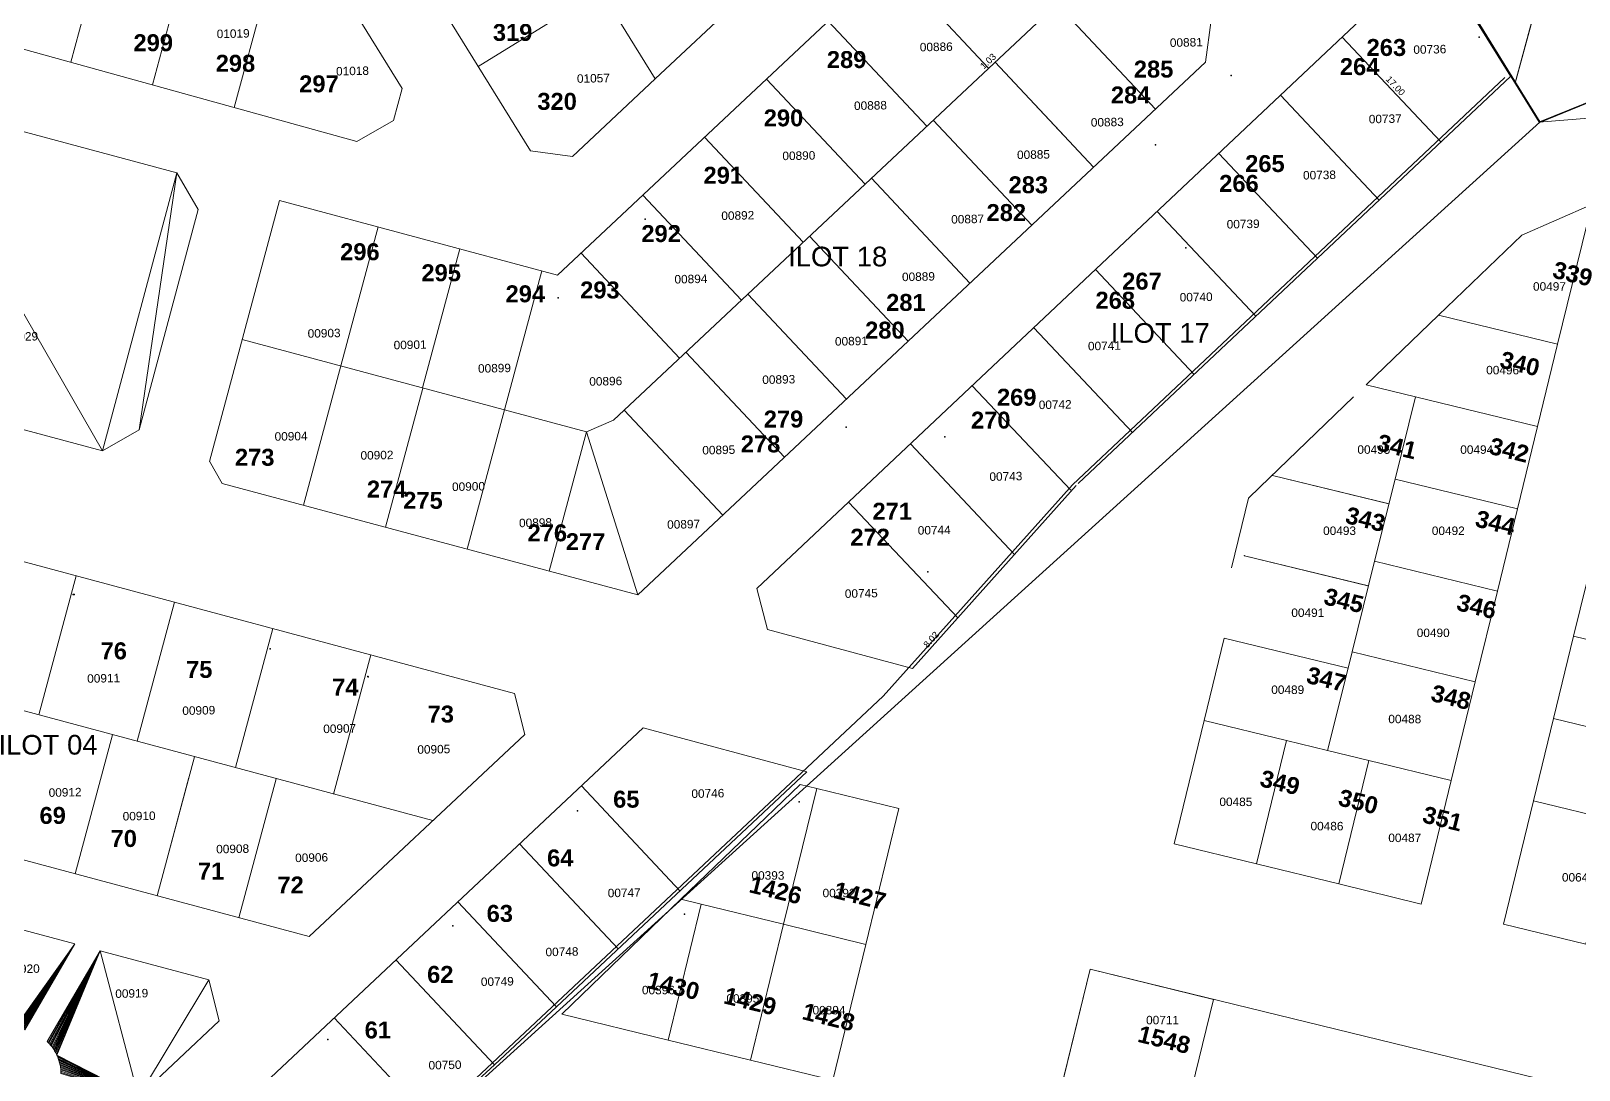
# Model space of a CAD drawing. Header units: metres. Extents: x 251686 to 255059, y 1627526 to 1631912.
# Drawn here: x 253858.9 to 254041.6, y 1630676.8 to 1630799.4 of the extents above; entities that cross this region are included whole.
import ezdxf
from ezdxf.enums import TextEntityAlignment as Align

# ---------------------------------------------------------------- set-up
doc = ezdxf.new("R2010")
doc.units = ezdxf.units.M
doc.header["$MEASUREMENT"] = 0
for name, color, linetype in [('limites_parcelles', 7, 'Continuous'), ('limites_tf', 7, 'Continuous'), ('numero_lot', 7, 'Continuous'), ('numero_parcelle', 7, 'Continuous'), ('toponymie', 7, 'Continuous')]:
    doc.layers.add(name, color=color, linetype=linetype)
for name, color, linetype, lineweight in [('LimiteTF', 4, 'Continuous', 13), ('TopoAlt', 3, 'Continuous', 0), ('TopoMat', 4, 'Continuous', 0)]:
    doc.layers.add(name, color=color, linetype=linetype, lineweight=lineweight)
doc.styles.add('Arial4', font='arial.ttf', dxfattribs={"height": 0.773129})
doc.styles.add('Arial9', font='arial.ttf', dxfattribs={"height": 2.319387})
doc.styles.get("Standard").update_dxf_attribs({"font": 'txt.shx'})
doc.styles.add('Style-Arial', font='arial.ttf')
doc.styles.add('style1', font='')
doc.styles.get('style1').set_extended_font_data('Times New Roman', bold=True)

# ---------------------------------------------------------------- blocks, each defined once
blk = doc.blocks.new('TCPOINT_108')
at = {"color": 0}
blk.add_point((0, 0), dxfattribs=at)
at = {"layer": 'TopoAlt'}
blk.add_attdef('ALT', text='', height=0.00762, dxfattribs=at).set_placement((0.00254, -0.00254), align=Align.TOP_LEFT)
at = {"layer": 'TopoMat'}
blk.add_attdef('MAT', (0.00254, 0.00254), '', height=0.01524, dxfattribs=at)
blk = doc.blocks.new('*U83')
at = {"layer": 'LimiteTF', "color": 5, "linetype": 'Continuous', "lineweight": 30}
for p, q in [((-68.200006, -106.530004, 0.00005), (-172.680006, 62.459996, 0.00005)), ((-172.680006, 62.459996, 0.00005), (-68.160006, -106.530004, 0.00005)), ((-40.170006, -95.130004, 0.00005), (-68.200006, -106.530004, 0.00005))]:
    blk.add_line(p, q, dxfattribs=at)
blk = doc.blocks.new('*U84')
at = {"layer": 'LimiteTF', "color": 5, "linetype": 'Continuous', "lineweight": 30}
for p, q in [((231.265866, -18.485031), (180.215866, -66.565031)), ((180.215866, -66.565031), (157.895866, -91.505031)), ((157.895866, -91.505031), (86.615866, -158.385031))]:
    blk.add_line(p, q, dxfattribs=at)

msp = doc.modelspace()

# ---------------------------------------------------------------- linework, layer by layer
at = {"layer": 'limites_parcelles', "color": 7, "linetype": 'Continuous', "lineweight": 0}
for p, q in [((253851.751028, 1630875.05195), (253902.727439, 1630792.632304)), ((253899.873959, 1630846.669136), (253932.598511, 1630793.759447)), ((253883.727803, 1630840.452291), (253917.871037, 1630785.248879)), ((253978.771031, 1630824.739046), (253921.074839, 1630770.604301)), ((253868.842169, 1630815.095352), (253863.640395, 1630795.709318)), ((253863.643447, 1630795.720611), (253868.883006, 1630815.076795)), ((253878.479698, 1630812.421641), (253873.279694, 1630793.042384)), ((253927.680156, 1630753.487634), (253990.775534, 1630812.688518)), ((253888.161544, 1630809.742803), (253882.918993, 1630790.375449)), ((254024.410592, 1630808.827414), (253944.601305, 1630733.605511)), ((253960.304294, 1630807.412272), (253971.937721, 1630795.013437)), ((253911.717859, 1630795.197174), (253926.177724, 1630804.14047)), ((253932.598572, 1630793.759447), (253943.835408, 1630804.302782)), ((253979.981499, 1630802.560698), (253991.615231, 1630790.162168)), ((253897.373609, 1630786.376207), (253844.952685, 1630800.879778)), ((253953.010908, 1630800.569073), (253964.644335, 1630788.170238)), ((253997.544506, 1630795.725495), (253998.200954, 1630800.682795)), ((254013.643232, 1630798.681708), (254025.304616, 1630786.309183)), ((253997.544628, 1630795.725617), (253930.540595, 1630732.857622)), ((253972.688113, 1630795.717437), (253984.321784, 1630783.318968)), ((253932.598511, 1630793.759447), (253922.828337, 1630784.59237)), ((253945.717523, 1630793.725874), (253957.350949, 1630781.327038)), ((253974.431052, 1630793.860044), (253980.891211, 1630786.975214)), ((253982.488442, 1630745.987193), (254033.539456, 1630794.067832)), ((253902.725424, 1630792.624794), (253901.714809, 1630788.858062)), ((254006.365168, 1630791.822028), (254018.026613, 1630779.449563)), ((253843.469847, 1630791.428), (253876.158384, 1630782.656782)), ((253897.373609, 1630786.376146), (253901.714809, 1630788.858062)), ((253965.374156, 1630788.896091), (253977.028337, 1630776.475769)), ((253938.424076, 1630786.882613), (253950.057503, 1630774.483778)), ((253917.871037, 1630785.248879), (253922.828337, 1630784.59237)), ((253999.087226, 1630784.962408), (254010.74098, 1630772.598001)), ((253876.158384, 1630782.656782), (253878.657148, 1630778.325287)), ((253958.10128, 1630782.031038), (253969.734951, 1630769.632508)), ((253880.004288, 1630748.614389), (253888.266988, 1630779.407926)), ((253921.074777, 1630770.604179), (253888.266988, 1630779.407926)), ((253931.13069, 1630780.039414), (253942.764117, 1630767.640579)), ((253878.657087, 1630778.325287), (253871.685149, 1630752.341933)), ((253991.809284, 1630778.102788), (254003.470729, 1630765.730323)), ((253899.895019, 1630776.287698), (253895.488991, 1630759.866913)), ((253909.554462, 1630773.695662), (253905.148434, 1630757.274816)), ((253950.807834, 1630775.187839), (253962.441566, 1630762.789309)), ((253923.837243, 1630773.196214), (253935.47067, 1630760.797379)), ((253919.213905, 1630771.103687), (253914.807878, 1630754.68278)), ((253984.531342, 1630771.243168), (253996.192787, 1630758.870704)), ((253943.514448, 1630768.344579), (253955.148119, 1630755.94611)), ((253883.860936, 1630762.987147), (253924.467321, 1630752.090744)), ((253977.253278, 1630764.383427), (253988.916127, 1630752.009497)), ((253936.221001, 1630761.501379), (253947.854672, 1630749.10291)), ((253895.488991, 1630759.866852), (253891.082658, 1630743.445334)), ((253834.635939, 1630758.622262), (253867.353593, 1630749.843169)), ((253905.186366, 1630757.264636), (253900.780028, 1630740.84313)), ((253969.975091, 1630757.524356), (253981.644167, 1630745.194621)), ((253914.807817, 1630754.682597), (253910.401545, 1630738.261445)), ((253924.46726, 1630752.090683), (253927.680168, 1630753.487646)), ((253928.927554, 1630754.658119), (253940.561347, 1630742.259711)), ((253871.685149, 1630752.341933), (253867.353593, 1630749.843169)), ((253924.466157, 1630752.090983), (253920.059885, 1630735.669832)), ((253924.467321, 1630752.090744), (253930.540595, 1630732.857622)), ((253962.697516, 1630750.66437), (253974.995997, 1630737.615741)), ((253880.004349, 1630748.614511), (253881.503607, 1630746.015578)), ((253930.540473, 1630732.857499), (253881.503607, 1630746.015578)), ((253982.279983, 1630745.754805), (253962.953893, 1630724.159959)), ((253915.978057, 1630721.232374), (253830.769097, 1630744.096349)), ((253955.419573, 1630743.804751), (253968.302229, 1630730.136298)), ((253864.279629, 1630735.104952), (253859.873296, 1630718.683679)), ((253945.823126, 1630728.7565), (253944.601305, 1630733.605511)), ((253875.870997, 1630731.994668), (253871.464665, 1630715.573394)), ((253906.35466, 1630706.211321), (253822.947696, 1630728.591503)), ((253887.462366, 1630728.884383), (253883.056033, 1630712.463171)), ((253962.953893, 1630724.159959), (253945.823065, 1630728.7565)), ((253899.053613, 1630725.774038), (253894.64728, 1630709.352826)), ((253915.977996, 1630721.232374), (253917.194384, 1630716.381898)), ((253860.946662, 1630651.263582), (253931.172931, 1630717.15512)), ((253950.495114, 1630711.970194), (253931.172931, 1630717.15512)), ((253868.56229, 1630716.334408), (253864.160291, 1630699.929677)), ((253917.194384, 1630716.381898), (253891.765293, 1630692.522569)), ((253878.220207, 1630713.736878), (253873.819796, 1630697.337763)), ((253920.926445, 1630684.226748), (253950.495111, 1630711.970195)), ((253891.765293, 1630692.522569), (253821.956614, 1630711.253924)), ((253877.565896, 1630711.298058), (253875.119079, 1630702.17951)), ((253887.87854, 1630711.145236), (253883.478128, 1630694.746121)), ((253923.87979, 1630710.312043), (253935.513277, 1630697.913208)), ((253916.586404, 1630703.468844), (253928.219953, 1630691.07007)), ((253909.292896, 1630696.625583), (253920.898121, 1630684.257086)), ((253901.999571, 1630689.782384), (253913.614136, 1630677.403754)), ((253983.899267, 1630688.672653), (253972.520554, 1630642.040851)), ((253983.899267, 1630688.672653), (253998.471705, 1630685.116805)), ((253913.614136, 1630677.403754), (253920.926445, 1630684.226748)), ((253998.471705, 1630685.116805), (253987.092992, 1630638.485004)), ((253894.706186, 1630682.939184), (253906.33009, 1630670.550421)), ((253865.270222, 1630632.68996), (253913.614136, 1630677.403754))]:
    msp.add_line(p, q, dxfattribs=at)
at = {"layer": 'limites_parcelles', "color": 7, "lineweight": 0}
for p, q in [((254016.504252, 1630757.638349), (254022.300044, 1630756.224107)), ((254003.926922, 1630745.546095), (254015.004207, 1630756.224532)), ((254022.300044, 1630756.224107), (254019.890946, 1630746.518551)), ((254019.168216, 1630743.606884), (254005.426967, 1630746.959912)), ((254005.426967, 1630746.959912), (254019.05262, 1630743.635091)), ((254019.890946, 1630746.518551), (254017.481848, 1630736.812995)), ((254019.890946, 1630746.518551), (254034.336227, 1630742.993731)), ((254002.615217, 1630744.28162), (254003.926922, 1630745.546095)), ((254000.609572, 1630736.062163), (254002.615217, 1630744.28162)), ((254034.336227, 1630742.993731), (254031.965662, 1630733.278772)), ((254016.759119, 1630733.901328), (254002.109617, 1630737.47598)), ((254002.109617, 1630737.47598), (254016.682055, 1630733.920133)), ((254017.481848, 1630736.812995), (254014.831841, 1630726.136882)), ((254031.965662, 1630733.278772), (254017.481848, 1630736.812995)), ((254014.350021, 1630724.195772), (253999.739052, 1630727.761022)), ((254014.831841, 1630726.136882), (254014.350021, 1630724.195772))]:
    msp.add_line(p, q, dxfattribs=at)
at = {"layer": 'limites_parcelles', "color": 7, "linetype": 'Continuous', "lineweight": 0, "ltscale": 10, "flags": 128}
for points in [[(254026.851731, 1630804.87635), (254034.054024, 1630793.227081), (254037.588068, 1630806.260088), (254041.510739, 1630820.726292), (254041.512546, 1630820.732946), (254031.86198, 1630823.353375), (254026.851731, 1630804.87635)], [(254037.588068, 1630806.260088), (254034.054024, 1630793.227081), (254036.884841, 1630788.648408), (254053.904505, 1630790.012159), (254056.890365, 1630801.02355), (254056.888613, 1630801.024025), (254047.239216, 1630803.641819), (254037.588068, 1630806.260088)]]:
    msp.add_lwpolyline(points, close=True, dxfattribs=at)
at = {"layer": 'limites_parcelles', "color": 7, "lineweight": 0, "flags": 128}
for points in [[(254037.922874, 1630807.515034), (254037.584704, 1630806.268421), (254034.061191, 1630793.279518), (254026.85925, 1630804.926424), (254026.85925, 1630804.926424), (254028.484532, 1630810.917781), (254030.211562, 1630817.284221), (254031.85766, 1630823.352313), (254031.857659, 1630823.352313), (254031.860959, 1630823.364475), (254031.860959, 1630823.364475), (254035.798518, 1630822.295817), (254041.511839, 1630820.745217), (254037.922874, 1630807.515034)], [(254016.504252, 1630757.638349), (254025.025241, 1630765.852531), (254039.077358, 1630762.423649), (254036.706793, 1630752.708689), (254036.706793, 1630752.708689), (254022.300044, 1630756.224107), (254016.504252, 1630757.638349)], [(254022.300044, 1630756.224107), (254036.706793, 1630752.708689), (254036.706793, 1630752.708689), (254034.336227, 1630742.993731), (254034.336227, 1630742.993731), (254019.890946, 1630746.518551), (254022.300044, 1630756.224107)], [(254014.831841, 1630726.136882), (254017.481848, 1630736.812995), (254031.965662, 1630733.278772), (254029.35804, 1630722.592318), (254029.35804, 1630722.592318), (254014.831841, 1630726.136882)], [(254011.940924, 1630714.490215), (254007.083446, 1630715.675498), (253997.368486, 1630718.046063), (253999.739052, 1630727.761022), (254014.350021, 1630724.195772), (254011.940924, 1630714.490215)], [(254011.940924, 1630714.490215), (254014.350021, 1630724.195772), (254014.831841, 1630726.136882), (254029.35804, 1630722.592318), (254029.35804, 1630722.592318), (254026.513363, 1630710.934367), (254026.513363, 1630710.934367), (254016.798404, 1630713.304933), (254011.940924, 1630714.490215)], [(254016.798404, 1630713.304933), (254013.242556, 1630698.732495), (254003.527598, 1630701.10306), (254007.083446, 1630715.675498), (254011.940924, 1630714.490215), (254016.798404, 1630713.304933)], [(254016.798404, 1630713.304933), (254026.513363, 1630710.934367), (254026.513363, 1630710.934367), (254022.957515, 1630696.36193), (254013.242556, 1630698.732495), (254016.798404, 1630713.304933)], [(253961.359086, 1630707.63081), (253957.447654, 1630691.601129), (253947.732695, 1630693.971693), (253951.644128, 1630710.001375), (253951.644128, 1630710.001375), (253961.359086, 1630707.63081)], [(254032.672473, 1630693.991364), (254036.228321, 1630708.563802), (254036.228321, 1630708.563802), (254045.943279, 1630706.193237), (254042.387432, 1630691.620799), (254042.387432, 1630691.620799), (254032.672473, 1630693.991364)], [(253947.732695, 1630693.971693), (253943.821263, 1630677.942012), (253934.106304, 1630680.312577), (253934.106304, 1630680.312577), (253938.017737, 1630696.342258), (253947.732695, 1630693.971693)]]:
    msp.add_lwpolyline(points, close=True, dxfattribs=at)
at = {"layer": 'limites_parcelles', "lineweight": 0, "flags": 128}
for points in [[(254034.061191, 1630793.279518), (254037.584704, 1630806.268421), (254047.235584, 1630803.649163), (254056.886465, 1630801.029905), (254056.886465, 1630801.029905), (254053.899476, 1630790.018821), (254036.917784, 1630788.659863), (254034.061191, 1630793.279518)], [(254038.598886, 1630718.278761), (254040.969452, 1630727.993719), (254040.969452, 1630727.993719), (254055.54189, 1630724.437871), (254053.171324, 1630714.722913), (254038.598886, 1630718.278761)], [(254036.228321, 1630708.563802), (254038.598886, 1630718.278761), (254053.171324, 1630714.722913), (254050.800759, 1630705.007954), (254045.943279, 1630706.193237), (254036.228321, 1630708.563802)], [(254081.048853, 1630664.967002), (254069.67014, 1630618.3352), (254021.095347, 1630630.188026), (253972.520554, 1630642.040851), (253972.520554, 1630642.040851), (253983.899267, 1630688.672653), (254081.048853, 1630664.967002)]]:
    msp.add_lwpolyline(points, close=True, dxfattribs=at)
at = {"layer": 'limites_parcelles', "color": 7, "lineweight": 0, "flags": 128}
for points in [[(253949.690726, 1630710.478028), (253951.644128, 1630710.001375), (253951.644128, 1630710.001375), (253947.732695, 1630693.971693), (253938.017737, 1630696.342258), (253935.631094, 1630696.924628), (253949.690726, 1630710.478028)], [(253921.571464, 1630683.371227), (253935.631094, 1630696.924628), (253938.017737, 1630696.342258), (253934.106304, 1630680.312577), (253934.106304, 1630680.312577), (253921.571464, 1630683.371227)]]:
    msp.add_lwpolyline(points, dxfattribs=at)
at = {"layer": 'limites_parcelles', "color": 7, "lineweight": 0}
for p in [(254034.336227, 1630742.993731), (254002.109617, 1630737.47598), (254002.109617, 1630737.47598), (254017.481848, 1630736.812995)]:
    msp.add_point(p, dxfattribs=at)
for points in [[(254043.107319, 1630778.939078), (254039.077358, 1630762.423649), (254025.025241, 1630765.852531), (254034.847925, 1630775.321541)], [(253997.368486, 1630718.046063), (254007.083446, 1630715.675498), (254003.527598, 1630701.10306), (253993.812638, 1630703.473625)], [(253953.536222, 1630675.571446), (253943.821263, 1630677.942012), (253947.732695, 1630693.971693), (253957.447654, 1630691.601129)]]:
    msp.add_3dface(points, dxfattribs=at)
at = {"layer": 'limites_parcelles', "lineweight": 0}
msp.add_3dface([(254040.969452, 1630727.993719), (254043.340017, 1630737.708678), (254057.912455, 1630734.152831), (254055.54189, 1630724.437871)], dxfattribs=at)
at = {"layer": 'limites_tf', "color": 5, "linetype": 'Continuous', "lineweight": 30}
for p, q in [((254033.539456, 1630794.067832), (253929.007157, 1630963.077484)), ((254036.939216, 1630788.651819), (253932.459216, 1630957.641819)), ((253932.459216, 1630957.641819), (254036.979216, 1630788.651819))]:
    msp.add_line(p, q, dxfattribs=at)
at = {"layer": 'limites_tf', "color": 5, "linetype": 'Continuous', "lineweight": 30, "flags": 128}
msp.add_lwpolyline([(254091.990638, 1630476.368054), (253923.42389, 1630459.487846), (253853.186893, 1630453.726815), (253863.473011, 1630631.515451), (254036.979216, 1630788.651819), (254064.910841, 1630800.053941)], dxfattribs=at)

# ---------------------------------------------------------------- block references
at = {"layer": 'limites_tf', "color": 5, "linetype": 'Continuous', "lineweight": 30}
for name, p in [('*U83', (254105.14311, 1630895.172521, -0.00005)), ('*U84', (253801.601514, 1630812.401082))]:
    msp.add_blockref(name, p, dxfattribs=at)
at = {"layer": 'toponymie', "xscale": 39.374638, "yscale": 39.374638, "zscale": 39.374638}
for p in [(254029.827751, 1630798.676724), (253964.753855, 1630735.553646, 20.101328), (253864.028191, 1630732.881337, 18.499142), (253898.708207, 1630723.193215, 18.906189), (253949.594483, 1630708.436732, 18.669162), (253923.439071, 1630707.352381, 19.613271), (253936.054916, 1630695.188198, 18.524145), (253908.695364, 1630693.806812, 18.425134), (253893.957657, 1630680.363255, 18.941193)]:
    msp.add_blockref('TCPOINT_108', p, dxfattribs=at)
at = {"layer": 'toponymie', "lineweight": 30, "xscale": 39.374638, "yscale": 39.374638, "zscale": 39.374638}
for p in [(254000.569002, 1630794.158432, 7.690891), (253991.623966, 1630785.960483, 6.849793), (253931.420995, 1630777.185467, 7.220836), (253995.206381, 1630773.815077, 9.189064), (253921.130804, 1630767.912393, 7.196833), (253955.143742, 1630752.630624, 8.19995), (253966.760087, 1630751.487491, 7.554875), (253863.93018, 1630732.90834), (253887.140868, 1630726.496597), (253898.680204, 1630723.226219)]:
    msp.add_blockref('TCPOINT_108', p, dxfattribs=at)

# ---------------------------------------------------------------- texts
at = {"layer": 'limites_parcelles', "color": 7, "linetype": 'Continuous', "lineweight": 0, "style": 'Arial4'}
for s, rotation, p in [('1.03', 43.173004, (253972.292437, 1630795.387138)), ('17.00', 313.305422, (254019.497731, 1630792.514674)), ('8.02', 48.173433, (253965.60575, 1630727.167937))]:
    msp.add_text(s, height=0.773219, rotation=rotation, dxfattribs=at).set_placement(p, align=Align.BOTTOM_CENTER)
at = {"layer": 'numero_lot', "color": 5, "linetype": 'ByBlock', "style": 'Arial9'}
for s, p in [('ILOT 18', (253948.271163, 1630770.929337)), ('ILOT 17', (253986.332454, 1630761.906686)), ('ILOT 04', (253855.089905, 1630713.307982))]:
    msp.add_text(s, height=2.319656, dxfattribs=at).set_placement(p, align=Align.BOTTOM_LEFT)
at = {"layer": 'numero_lot', "color": 7, "linetype": 'Continuous', "lineweight": 0, "char_height": 2, "attachment_point": 7, "line_spacing_factor": 0.72, "style": 'style1'}
for s, insert in [('\\fArial|b1|i0|c00|p39;319', (253913.436137, 1630798.204035)), ('\\fArial|b1|i0|c00|p39;299', (253871.027358, 1630796.989356)), ('\\fArial|b1|i0|c00|p39;263', (254016.537305, 1630796.42557)), ('\\fArial|b1|i0|c00|p39;298', (253880.733072, 1630794.562927)), ('\\fArial|b1|i0|c00|p39;289', (253952.849391, 1630795.002309)), ('\\fArial|b1|i0|c00|p39;285', (253989.071052, 1630793.873883)), ('\\fArial|b1|i0|c00|p39;264', (254013.383192, 1630794.172684)), ('\\fArial|b1|i0|c00|p39;297', (253890.581502, 1630792.136499)), ('\\fArial|b1|i0|c00|p39;320', (253918.684486, 1630790.065336)), ('\\fArial|b1|i0|c00|p39;284', (253986.362914, 1630790.827204)), ('\\fArial|b1|i0|c00|p39;290', (253945.401934, 1630788.119066)), ('\\fArial|b1|i0|c00|p39;265', (254002.20862, 1630782.727695)), ('\\fArial|b1|i0|c00|p39;291', (253938.293018, 1630781.348629)), ('\\fArial|b1|i0|c00|p39;283', (253974.289006, 1630780.220264)), ('\\fArial|b1|i0|c00|p39;266', (253999.144606, 1630780.38465)), ('\\fArial|b1|i0|c00|p39;282', (253971.693674, 1630776.947912)), ('\\fArial|b1|i0|c00|p39;292', (253930.958429, 1630774.465386)), ('\\fArial|b1|i0|c00|p39;296', (253895.413787, 1630772.321461)), ('\\fArial|b1|i0|c00|p39;295', (253905.005168, 1630769.838935)), ('\\fArial|b1|i0|c00|p39;267', (253987.699677, 1630768.849563)), ('\\fArial|b1|i0|c00|p39;294', (253914.93509, 1630767.35647)), ('\\fArial|b1|i0|c00|p39;293', (253923.736646, 1630767.807816)), ('\\fArial|b1|i0|c00|p39;281', (253959.845501, 1630766.34091)), ('\\fArial|b1|i0|c00|p39;268', (253984.545565, 1630766.596677)), ('\\fArial|b1|i0|c00|p39;280', (253957.362975, 1630763.068559)), ('\\fArial|b1|i0|c00|p39;269', (253972.920379, 1630755.151688)), ('\\fArial|b1|i0|c00|p39;279', (253945.401934, 1630752.574424)), ('\\fArial|b1|i0|c00|p39;270', (253969.856364, 1630752.448189)), ('\\fArial|b1|i0|c00|p39;278', (253942.693796, 1630749.640613)), ('\\fArial|b1|i0|c00|p39;273', (253883.0014, 1630748.06084)), ('\\fArial|b1|i0|c00|p39;274', (253898.573332, 1630744.337082)), ('\\fArial|b1|i0|c00|p39;275', (253902.861243, 1630742.983043)), ('\\fArial|b1|i0|c00|p39;271', (253958.231178, 1630741.724169)), ('\\fArial|b1|i0|c00|p39;276', (253917.530422, 1630739.146478)), ('\\fArial|b1|i0|c00|p39;272', (253955.617778, 1630738.660155)), ('\\fArial|b1|i0|c00|p39;277', (253922.044067, 1630738.130919)), ('\\fArial|b1|i0|c00|p39;76', (253867.147575, 1630725.221407)), ('\\fArial|b1|i0|c00|p39;75', (253877.235494, 1630723.025719)), ('\\fArial|b1|i0|c00|p39;74', (253894.469647, 1630720.962009)), ('\\fArial|b1|i0|c00|p39;73', (253905.738591, 1630717.756255)), ('\\fArial|b1|i0|c00|p39;65', (253927.626134, 1630707.711635)), ('\\fArial|b1|i0|c00|p39;69', (253859.939968, 1630705.795038)), ('\\fArial|b1|i0|c00|p39;70', (253868.325626, 1630703.073481)), ('\\fArial|b1|i0|c00|p39;64', (253919.831103, 1630700.780901)), ('\\fArial|b1|i0|c00|p39;71', (253878.634584, 1630699.262023)), ('\\fArial|b1|i0|c00|p39;72', (253888.008868, 1630697.614242)), ('\\fArial|b1|i0|c00|p39;63', (253912.699479, 1630694.229788)), ('\\fArial|b1|i0|c00|p39;62', (253905.677426, 1630687.035963)), ('\\fArial|b1|i0|c00|p39;61', (253898.302305, 1630680.474656))]:
    msp.add_mtext(s, dxfattribs=dict(at, insert=insert))
at = {"layer": 'numero_lot', "color": 7, "lineweight": 13, "char_height": 2, "attachment_point": 7, "rotation": 346.28709652, "line_spacing_factor": 0.72, "style": 'style1'}
for s, insert in [('\\fArial|b1|i0|c00|p39;339', (254038.353947, 1630770.292422)), ('\\fArial|b1|i0|c00|p39;340', (254032.129073, 1630759.691797)), ('\\fArial|b1|i0|c00|p39;341', (254017.614482, 1630749.908437)), ('\\fArial|b1|i0|c00|p39;342', (254030.855836, 1630749.503926)), ('\\fArial|b1|i0|c00|p39;343', (254013.894923, 1630741.329514)), ('\\fArial|b1|i0|c00|p39;344', (254029.223109, 1630740.921252)), ('\\fArial|b1|i0|c00|p39;345', (254011.348129, 1630731.746717)), ('\\fArial|b1|i0|c00|p39;346', (254027.02188, 1630731.045887)), ('\\fArial|b1|i0|c00|p39;347', (254009.292125, 1630722.466507)), ('\\fArial|b1|i0|c00|p39;348', (254023.990555, 1630720.33182)), ('\\fArial|b1|i0|c00|p39;349', (254003.81352, 1630710.267109)), ('\\fArial|b1|i0|c00|p39;350', (254013.060266, 1630708.00495)), ('\\fArial|b1|i0|c00|p39;351', (254022.994583, 1630705.997356)), ('\\fArial|b1|i0|c00|p39;1426', (253943.543513, 1630697.755566)), ('\\fArial|b1|i0|c00|p39;1427', (253953.4909, 1630697.115129)), ('\\fArial|b1|i0|c00|p39;1430', (253931.474242, 1630686.45262)), ('\\fArial|b1|i0|c00|p39;1429', (253940.541682, 1630684.641675)), ('\\fArial|b1|i0|c00|p39;1428', (253949.793412, 1630682.774079)), ('\\fArial|b1|i0|c00|p39;1548', (253989.3929, 1630680.104974))]:
    msp.add_mtext(s, dxfattribs=dict(at, insert=insert))
at = {"layer": 'numero_parcelle', "color": 5, "lineweight": 0, "style": 'Style-Arial'}
for s, rotation, p in [('01019', 1.13223, (253880.838241, 1630799.558251)), ('00886', 1.13223, (253963.804683, 1630797.991717, 22.115561)), ('00881', 1.13223, (253993.311859, 1630798.521051, 22.115561)), ('00736', 1.13223, (254022.044202, 1630797.697214)), ('01018', 1.13223, (253894.92088, 1630795.150301)), ('01057', 1.13223, (253923.345498, 1630794.284213)), ('00888', 1.13223, (253956.042066, 1630791.078917, 22.115561)), ('00883', 1.13223, (253983.984964, 1630789.106719, 22.115561)), ('00737', 1.13223, (254016.784808, 1630789.499133)), ('00890', 1.13223, (253947.590722, 1630785.152562, 22.115561)), ('00885', 1.13223, (253975.276055, 1630785.281374, 22.115561)), ('00738', 1.13223, (254009.02513, 1630782.866077)), ('00892', 1.13223, (253940.385846, 1630778.094016, 22.115561)), ('00887', 1.13223, (253967.506091, 1630777.669217, 22.115561)), ('00739', 1.13223, (254000.016044, 1630777.085468)), ('00894', 1.13223, (253934.854193, 1630770.598231, 22.115561)), ('00889', 1.13223, (253961.70218, 1630770.875727, 22.115561)), ('00740', 1.13223, (253994.472637, 1630768.47071)), ('00497', 359.99413, (254036.173566, 1630769.757213)), ('01029', 1.13223, (253855.8761, 1630763.806034)), ('00903', 1.13223, (253891.57153, 1630764.197585, 22.115561)), ('00901', 1.13223, (253901.718416, 1630762.832349, 22.115561)), ('00891', 1.13223, (253953.792413, 1630763.265038, 22.115561)), ('00741', 1.13223, (253983.646116, 1630762.709194)), ('00899', 1.13223, (253911.67361, 1630760.070456, 22.115561)), ('00496', 359.99413, (254030.647158, 1630759.882564)), ('00896', 1.13223, (253924.800365, 1630758.533682, 22.115561)), ('00893', 1.13223, (253945.215961, 1630758.738867, 22.115561)), ('00742', 1.13223, (253977.840736, 1630755.775833)), ('00904', 1.13223, (253887.669632, 1630752.039473, 22.115561)), ('00902', 1.13223, (253897.807365, 1630749.802968, 22.115561)), ('00895', 1.13223, (253938.137662, 1630750.420008, 22.115561)), ('00495', 359.99413, (254015.451355, 1630750.502665)), ('00494', 359.99413, (254027.587495, 1630750.501422)), ('00900', 1.13223, (253908.607184, 1630746.107234, 22.115561)), ('00743', 1.13223, (253972.019193, 1630747.303884)), ('00898', 1.13223, (253916.51548, 1630741.834279, 22.115561)), ('00897', 1.13223, (253933.990812, 1630741.650692, 22.115561)), ('00744', 1.13223, (253963.56344, 1630740.957914)), ('00493', 359.99413, (254011.404994, 1630740.92412)), ('00492', 359.99413, (254024.231808, 1630740.922806)), ('00745', 1.13223, (253954.956129, 1630733.49444)), ('00491', 359.99413, (254007.654626, 1630731.246792)), ('00490', 359.99413, (254022.454553, 1630728.875224)), ('00911', 1.13223, (253865.555448, 1630723.474569, 22.115561)), ('00489', 359.99413, (254005.285668, 1630722.161836)), ('00909', 1.13223, (253876.780083, 1630719.679672, 22.115561)), ('00907', 1.13223, (253893.409941, 1630717.536062, 22.115561)), ('00488', 359.99413, (254019.098806, 1630718.704095)), ('00905', 1.13223, (253904.51327, 1630715.095777, 22.115561)), ('00912', 1.13223, (253861.00849, 1630710.009971, 22.115561)), ('00746', 1.13223, (253936.851321, 1630709.883867)), ('00485', 359.99413, (253999.166909, 1630708.929673)), ('00910', 1.13223, (253869.742339, 1630707.218584, 22.115561)), ('00486', 359.99413, (254009.921406, 1630706.064759)), ('00487', 359.99413, (254019.097369, 1630704.681289)), ('00908', 1.13223, (253880.777005, 1630703.339672, 22.115561)), ('00906', 1.13223, (253890.094862, 1630702.312438, 22.115561)), ('00393', 359.99413, (253943.954775, 1630700.241246)), ('00649', 359.99413, (254039.586098, 1630700.021416)), ('00747', 1.13223, (253926.980808, 1630698.157118)), ('00392', 359.99413, (253952.341325, 1630698.166591)), ('00748', 1.13223, (253919.637179, 1630691.199949)), ('00920', 1.13223, (253856.071986, 1630689.183659, 22.115561)), ('00749', 1.13223, (253912.010107, 1630687.682981)), ('00919', 1.13223, (253868.870928, 1630686.282963, 22.115561)), ('00396', 359.99413, (253931.027907, 1630686.713524)), ('00395', 359.99413, (253940.993254, 1630685.724981)), ('00394', 359.99413, (253951.155895, 1630684.34141)), ('00711', 359.99413, (253990.518544, 1630683.172773)), ('00750', 1.13223, (253905.834558, 1630677.835865))]:
    msp.add_text(s, height=1, rotation=rotation, dxfattribs=at).set_placement(p, align=Align.TOP_LEFT)

# ---------------------------------------------------------------- meshes
at = {"layer": 'limites_parcelles', "color": 7, "linetype": 'Continuous', "lineweight": 0}
mesh = msp.add_polyface(dxfattribs=at)
corners = [(253834.66475, 1630758.61457), (253843.469847, 1630791.428), (253839.138291, 1630788.929115), (253867.353593, 1630749.843169), (253876.158384, 1630782.656782), (253871.685088, 1630752.341933), (253878.657148, 1630778.325287), (253832.158235, 1630762.917254)]
mesh.append_faces([[corners[k] for k in face] for face in [(0, 2, 7)]], dxfattribs={"vtx0": -1, "color": 7})
mesh.append_faces([[corners[k] for k in face] for face in [(3, 1, 0)]], dxfattribs={"vtx0": -1, "vtx1": -1, "color": 7})
mesh.append_faces([[corners[k] for k in face] for face in [(0, 1, 2), (3, 4, 1)]], dxfattribs={"vtx0": -1, "vtx2": -1, "color": 7})
mesh.append_faces([[corners[k] for k in face] for face in [(3, 5, 4)]], dxfattribs={"vtx1": -1, "vtx2": -1, "color": 7})
mesh.append_faces([[corners[k] for k in face] for face in [(5, 6, 4)]], dxfattribs={"vtx2": -1, "color": 7})
mesh = msp.add_polyface(dxfattribs=at)
corners = [(253851.276415, 1630695.102946), (253856.788405, 1630681.603886), (253856.929352, 1630681.612554), (253855.278221, 1630681.263698), (253855.410621, 1630681.312775), (253853.821082, 1630680.412342), (253853.931263, 1630680.50067), (253844.06568, 1630681.87357), (253855.952005, 1630681.473378), (253856.089777, 1630681.504387), (253853.03205, 1630679.606584), (253853.12105, 1630679.716277), (253855.544304, 1630681.358374), (253853.505188, 1630680.130143), (253853.607983, 1630680.227017), (253852.863085, 1630679.38024), (253852.946041, 1630679.494511), (253864.103644, 1630691.661141), (253857.070542, 1630681.617437), (253857.211733, 1630681.618536), (253853.405018, 1630680.030523), (253856.228343, 1630681.531734), (253856.36758, 1630681.555418), (253852.783181, 1630679.263771), (253855.679207, 1630681.40031), (253855.815087, 1630681.438645), (253856.507428, 1630681.575318), (253857.494053, 1630681.609441), (253857.634939, 1630681.599247), (253855.147163, 1630681.211079), (253857.775458, 1630681.585329), (253857.915611, 1630681.567566), (253853.713281, 1630680.321084), (253854.158584, 1630680.668353), (253854.27548, 1630680.747586), (253846.94492, 1630692.604183), (253857.352985, 1630681.615911), (253853.307595, 1630679.928338), (253858.055153, 1630681.54614), (253858.194147, 1630681.52099), (253854.043825, 1630680.586007), (253856.647703, 1630681.591494), (253853.212857, 1630679.823528), (253854.638376, 1630680.966117), (253854.763085, 1630681.032409), (253855.01757, 1630681.15492), (253854.515498, 1630680.896529), (253854.889504, 1630681.095404), (253854.394512, 1630680.823644)]
mesh.append_faces([[corners[k] for k in face] for face in [(17, 38, 39)]], dxfattribs={"vtx0": -1, "color": 7})
mesh.append_faces([[corners[k] for k in face] for face in [(7, 6, 35)]], dxfattribs={"vtx0": -1, "vtx1": -1, "color": 7})
mesh.append_faces([[corners[k] for k in face] for face in [(0, 1, 2), (7, 13, 14), (17, 18, 19), (7, 20, 13), (0, 21, 22), (0, 24, 25), (0, 22, 26), (17, 27, 28), (0, 29, 3), (0, 9, 21), (0, 12, 24), (7, 16, 10), (17, 19, 36), (7, 37, 20), (17, 2, 18), (17, 31, 38), (7, 42, 37), (17, 36, 27)]], dxfattribs={"vtx0": -1, "vtx2": -1, "color": 7})
mesh.append_faces([[corners[k] for k in face] for face in [(23, 15, 7)]], dxfattribs={"vtx1": -1, "color": 7})
mesh.append_faces([[corners[k] for k in face] for face in [(3, 4, 0), (5, 6, 7), (8, 9, 0), (10, 11, 7), (4, 12, 0), (15, 16, 7), (30, 31, 17), (14, 32, 7), (33, 34, 35), (25, 8, 0), (40, 33, 35), (41, 1, 0), (11, 42, 7), (6, 40, 35), (26, 41, 0), (43, 44, 35), (28, 30, 17), (45, 29, 35), (46, 43, 35), (44, 47, 35), (34, 48, 35), (32, 5, 7), (47, 45, 35), (0, 35, 29), (48, 46, 35), (17, 0, 2)]], dxfattribs={"vtx1": -1, "vtx2": -1, "color": 7})
mesh = msp.add_polyface(dxfattribs=at)
corners = [(253862.19406, 1630678.017594), (253862.237034, 1630677.884034), (253871.622947, 1630673.623653), (253861.652799, 1630679.155299), (253861.726172, 1630679.035717), (253867.106738, 1630690.855323), (253861.576313, 1630679.272928), (253862.436886, 1630676.923718), (253862.450743, 1630676.784114), (253860.857785, 1630680.132707), (253860.957345, 1630680.033819), (253862.419306, 1630677.062955), (253861.32842, 1630679.613055), (253861.414063, 1630679.501897), (253861.239909, 1630679.721893), (253861.79637, 1630678.914182), (253862.147546, 1630678.149995), (253861.987127, 1630678.539078), (253862.04408, 1630678.410828), (253862.460937, 1630676.644144), (253862.467346, 1630676.503991), (253861.926878, 1630678.665802), (253861.496714, 1630679.38848), (253862.470093, 1630676.363716), (253862.312299, 1630677.613678), (253862.344529, 1630677.477126), (253861.148468, 1630679.828351), (253862.097491, 1630678.281052), (253861.05428, 1630679.932367), (253881.150417, 1630682.563103), (253879.934029, 1630687.413457), (253861.863272, 1630678.790877), (253862.398063, 1630677.201643), (253862.373097, 1630677.33972), (253862.276467, 1630677.749375)]
mesh.append_faces([[corners[k] for k in face] for face in [(2, 5, 17)]], dxfattribs={"vtx0": -1, "vtx1": -1, "vtx2": -1, "color": 7})
mesh.append_faces([[corners[k] for k in face] for face in [(2, 32, 11), (2, 30, 5)]], dxfattribs={"vtx0": -1, "vtx2": -1, "color": 7})
mesh.append_faces([[corners[k] for k in face] for face in [(0, 1, 2), (3, 4, 5), (6, 3, 5), (7, 8, 2), (11, 7, 2), (12, 13, 5), (14, 12, 5), (4, 15, 5), (16, 0, 2), (17, 18, 2), (19, 20, 2), (21, 17, 5), (22, 6, 5), (13, 22, 5), (8, 19, 2), (24, 25, 2), (26, 14, 5), (27, 16, 2), (28, 26, 5), (15, 31, 5), (31, 21, 5), (33, 32, 2), (1, 34, 2), (10, 28, 5), (25, 33, 2), (34, 24, 2), (18, 27, 2)]], dxfattribs={"vtx1": -1, "vtx2": -1, "color": 7})
mesh.append_faces([[corners[k] for k in face] for face in [(5, 9, 10), (20, 23, 2), (2, 29, 30)]], dxfattribs={"vtx2": -1, "color": 7})

doc.saveas('drawing.dxf')
